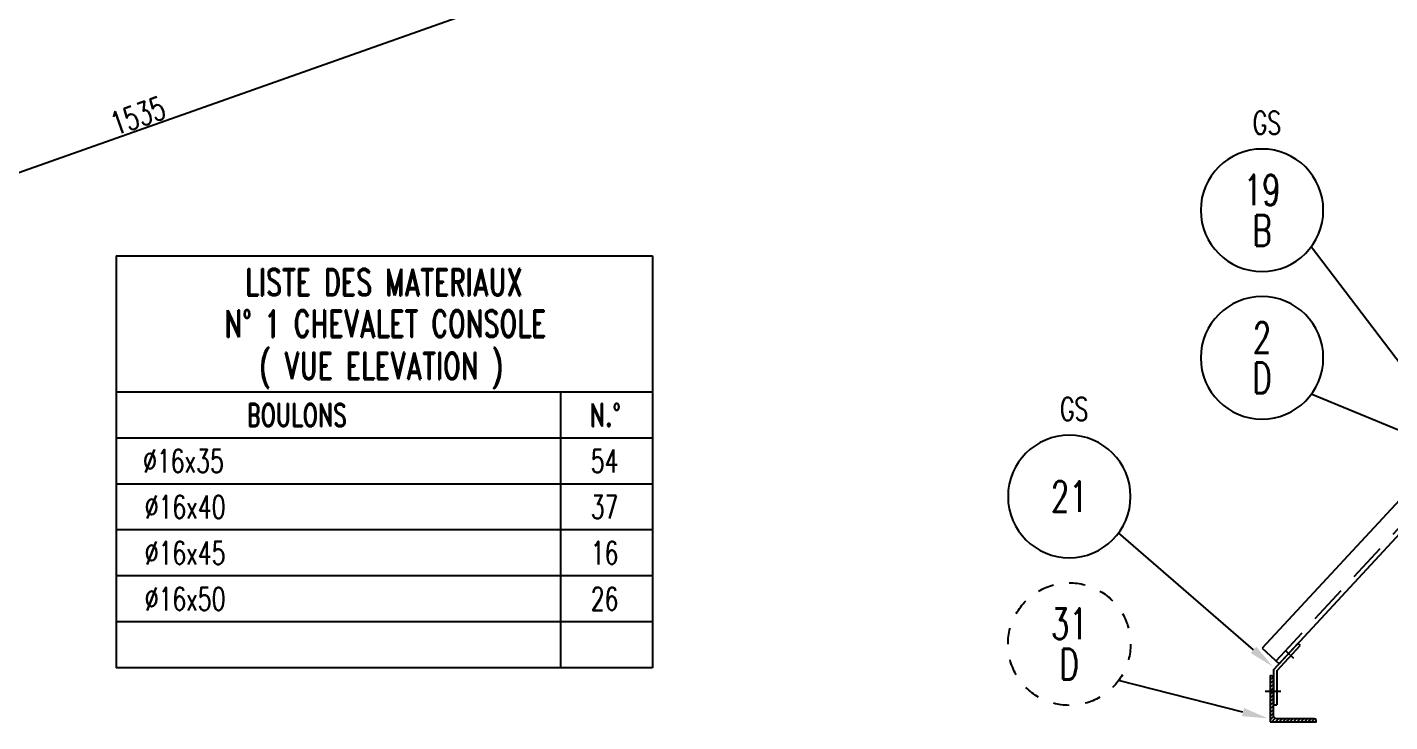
# Model space of a CAD drawing. Header units: feet. Extents: x 261 to 12426, y 75 to 8685.
# Drawn here: x 8340 to 11007, y 3029 to 4389 of the extents above; entities that cross this region are included whole.
import ezdxf
from ezdxf.enums import TextEntityAlignment as Align

# ---------------------------------------------------------------- set-up
doc = ezdxf.new("R2010")
doc.units = ezdxf.units.FT
doc.header["$LTSCALE"] = 150
doc.header["$MEASUREMENT"] = 0
doc.linetypes.add('DASHED', pattern=[0.75, 0.5, -0.25])
doc.layers.get('0').update_dxf_attribs({"linetype": 'CONTINUOUS'})
for name, color, linetype in [('BOLLINI_1', 7, 'CONTINUOUS'), ('BOLLINI_5', 7, 'CONTINUOUS'), ('LINEA_ANG', 2, 'CONTINUOUS'), ('LM', 7, 'CONTINUOUS'), ('LP', 1, 'CONTINUOUS'), ('LS', 7, 'CONTINUOUS'), ('QT_MPR', 7, 'CONTINUOUS'), ('TESTI_A_P', 7, 'CONTINUOUS'), ('TRAT-Y', 7, 'DASHED')]:
    doc.layers.add(name, color=color, linetype=linetype)
doc.styles.add('RD', font='ROMAND8.SHX', dxfattribs={"width": 0.7})
doc.styles.add('RQL', font='ROMANS8.SHX', dxfattribs={"width": 0.7})
doc.styles.add('RS', font='ROMANS8.shx', dxfattribs={"width": 0.7})
doc.dimstyles.new('TRATTO', dxfattribs={"dimscale": 0, "dimtxt": 45, "dimasz": 30, "dimexe": 0, "dimexo": 0.06, "dimgap": 5, "dimtad": 1, "dimzin": 0, "dimdsep": 46, "dimtxsty": 'RS', "dimblk1": 'OBLIQUE', "dimblk2": 'OBLIQUE', "dimsah": 1, "dimcen": 0.09, "dimclrd": 2, "dimclre": 2, "dimclrt": 7, "dimadec": 0, "dimazin": 0, "dimtfac": 1, "dimtix": 1, "dimtmove": 2, "dimatfit": 3, "dimfxl": 1, "dimtolj": 1, "dimtzin": 0, "dimarcsym": 0})

# ---------------------------------------------------------------- blocks, each defined once
blk = doc.blocks.new('_OBLIQUE')
at = {"color": 0, "linetype": 'ByBlock'}
blk.add_line((-0.5, -0.5), (0.5, 0.5), dxfattribs=at)
blk = doc.blocks.new('*D93')
at = {"layer": 'QT_MPR', "color": 2, "lineweight": -2, "transparency": 16777216}
for p, q in [((9065.6, 5067.5), (9286.3, 4445.5)), ((7623.7, 4555.9), (7844.4, 3933.9)), ((9286.3, 4445.5), (7844.4, 3933.9))]:
    blk.add_line(p, q, dxfattribs=at)
at = {"layer": 'QT_MPR', "color": 2, "lineweight": -2, "transparency": 16777216, "xscale": 30, "yscale": 30, "zscale": 30}
for p, rotation in [((9286.3, 4445.5), 19.53510087923164), ((7844.4, 3933.9), 199.5351008792316)]:
    blk.add_blockref('_OBLIQUE', p, dxfattribs=dict(at, rotation=rotation))
at = {"layer": 'QT_MPR', "color": 7, "transparency": 16777216, "insert": (8556.1, 4215.6), "char_height": 45, "attachment_point": 5, "rotation": 19.5351, "style": 'RS'}
blk.add_mtext('\\A1;1535', dxfattribs=at)
blk = doc.blocks.new('xxx')
blk.add_circle((0, 0), 8)
at = {"color": 3, "style": 'RQL', "width": 0.7}
blk.add_attdef('POS', text='', height=4, dxfattribs=at).set_placement((0, 0), align=Align.MIDDLE)
at = {"style": 'RQL', "width": 0.7, "flags": 1}
for tag, p in [('POS1', (-0.39, -5.42)), ('TIPO', (-0.39, -8.66))]:
    blk.add_attdef(tag, p, '', height=2, dxfattribs=at)
blk = doc.blocks.new('YYY')
blk.add_circle((0, 0), 8)
at = {"color": 3, "style": 'RQL', "width": 0.7}
for tag, p in [('POS3', (0, 0.65)), ('POS2', (0, -4.63))]:
    blk.add_attdef(tag, text='', height=4, dxfattribs=at).set_placement(p, align=Align.CENTER)
at = {"style": 'RQL', "width": 0.7, "flags": 1}
blk.add_attdef('TIPO', text='', height=3, dxfattribs=at).set_placement((0, 0), align=Align.MIDDLE_CENTER)
blk = doc.blocks.new('www')
at = {"linetype": 'Continuous'}
for start, end in [(90, 105), (60, 75), (120, 135), (30, 45), (150, 165), (0, 15), (180, 195), (330, 345), (210, 225), (240, 255), (300, 315), (270, 285)]:
    blk.add_arc((0, 0), 8, start, end, dxfattribs=at)
at = {"color": 3, "style": 'RQL', "width": 0.7}
for tag, p in [('POS3', (0, 0.65)), ('POS2', (0, -4.63))]:
    blk.add_attdef(tag, text='', height=4, dxfattribs=at).set_placement(p, align=Align.CENTER)
at = {"style": 'RQL', "width": 0.7, "flags": 1}
blk.add_attdef('TIPO', text='', height=3, dxfattribs=at).set_placement((0, 0), align=Align.MIDDLE_CENTER)

msp = doc.modelspace()

# ---------------------------------------------------------------- hatches: boundary and pattern name
at = {"layer": 'LS'}
h = msp.add_hatch(dxfattribs=at)
h.set_pattern_fill('_U', color=6, scale=5, angle=45, style=0, pattern_type=0)
h.set_pattern_definition([(45, (-132493.114, -50975.381), (-3.5355339, 3.5355339), [])])
edge = h.paths.add_edge_path()
edge.add_line((10773.142, 3028.784), (10863.142, 3028.784))
edge.add_line((10863.142, 3028.784), (10863.142, 3031.284))
edge.add_arc((10859.642, 3031.284), 3.5, 0, 90)
edge.add_line((10859.642, 3034.784), (10786.142, 3034.784))
edge.add_arc((10786.142, 3041.784), 7, 180, 270, ccw=False)
edge.add_line((10779.142, 3041.784), (10779.142, 3115.284))
edge.add_arc((10775.642, 3115.284), 3.5, 0, 90)
edge.add_line((10775.642, 3118.784), (10773.142, 3118.784))
edge.add_line((10773.142, 3118.784), (10773.142, 3028.784))

# ---------------------------------------------------------------- linework, layer by layer
at = {"layer": 'LINEA_ANG'}
for p, q in [((11087.009, 3528.889), (10757.546, 3172.968)), ((10790.57, 3142.4), (11120.033, 3498.32)), ((10757.546, 3172.968), (10790.57, 3142.4))]:
    msp.add_line(p, q, dxfattribs=at)
at = {"layer": 'LP', "color": 3}
for p, q in [((8513.865, 3941.378), (8513.865, 3134.428)), ((8513.865, 3941.378), (9563.865, 3941.378)), ((9563.865, 3941.378), (9563.865, 3134.428)), ((9563.865, 3674.378), (8513.865, 3674.378)), ((9563.865, 3584.391), (8513.865, 3584.391))]:
    msp.add_line(p, q, dxfattribs=at)
at = {"layer": 'LS', "color": 3}
for p, q in [((9383.662, 3674.378), (9383.662, 3134.428)), ((9383.662, 3674.378), (9383.662, 3134.428)), ((9563.865, 3134.428), (8513.865, 3134.428)), ((9563.865, 3134.428), (8513.865, 3134.428))]:
    msp.add_line(p, q, dxfattribs=at)
at = {"layer": 'LS', "color": 6}
for p, q in [((9563.865, 3494.403), (8513.865, 3494.403)), ((9563.865, 3404.403), (8513.865, 3404.403)), ((9563.865, 3404.403), (8513.865, 3404.403)), ((9563.865, 3314.416), (8513.865, 3314.416)), ((9563.865, 3224.416), (8513.865, 3224.416)), ((10780.142, 3131.134), (10827.252, 3182.028)), ((10786.142, 3128.784), (10831.656, 3177.952)), ((10827.252, 3182.028), (10831.656, 3177.952)), ((10819.408, 3152.497), (10803.908, 3166.845)), ((10780.142, 3061.784), (10780.142, 3131.134)), ((10786.142, 3128.784), (10786.142, 3061.784)), ((10762.956, 3088.784), (10793.592, 3088.784)), ((10780.142, 3061.784), (10786.142, 3061.784))]:
    msp.add_line(p, q, dxfattribs=at)
for points in [[(11107.255, 3625.469), (10853.388, 3959.069)], [(11024.233, 3600.009), (10853.388, 3670.08)], [(10740.224, 3169.644), (10476.067, 3398.509)], [(10719.705, 3047.761), (10476.067, 3109.52)]]:
    msp.add_lwpolyline(points, dxfattribs=at)
msp.add_lwpolyline([(10773.142, 3028.784), (10863.142, 3028.784), (10863.142, 3031.284, 0.41421356), (10859.642, 3034.784), (10786.142, 3034.784, -0.41421356), (10779.142, 3041.784), (10779.142, 3115.284, 0.41421356), (10775.642, 3118.784), (10773.142, 3118.784)], format="xyb", close=True, dxfattribs=at)
for points in [[(10745.681, 3175.943), (10778.014, 3136.904), (10734.767, 3163.346)], [(10721.753, 3055.839), (10768.173, 3035.475), (10717.658, 3039.683)]]:
    msp.add_solid(points, dxfattribs=at)
at = {"layer": 'TRAT-Y'}
msp.add_line((10784.332, 3148.174), (11113.795, 3504.094), dxfattribs=at)

# ---------------------------------------------------------------- block references
at = {"layer": 'BOLLINI_1'}
ref = msp.add_blockref('xxx', (10379.645, 3469.921), dxfattribs=dict(at, xscale=-14.99850000000172, yscale=14.99850000000172, zscale=14.99850000000172))
ref.add_attrib('POS', '21', dxfattribs={"layer": '0', "color": 3, "height": 59.994, "style": 'RQL', "width": 0.7}).set_placement((10379.645, 3469.921), align=Align.MIDDLE)
at = {"layer": 'BOLLINI_5'}
ref = msp.add_blockref('YYY', (10756.965, 4030.481), dxfattribs=dict(at, xscale=-14.99978124361964, yscale=14.99978124357598, zscale=14.99978124359379))
ref.add_attrib('POS3', '19', dxfattribs={"layer": '0', "color": 3, "height": 59.9991, "style": 'RQL', "width": 0.7}).set_placement((10756.965, 4040.186), align=Align.CENTER)
ref.add_attrib('POS2', 'B', dxfattribs={"layer": '0', "color": 3, "height": 59.999, "style": 'RQL', "width": 0.7}).set_placement((10756.965, 3961.026), align=Align.CENTER)
ref = msp.add_blockref('YYY', (10756.965, 3741.492), dxfattribs=dict(at, xscale=-14.99978124361964, yscale=14.99978124357598, zscale=14.99978124359379))
ref.add_attrib('POS3', '2', dxfattribs={"layer": '0', "color": 3, "height": 59.999, "style": 'RQL', "width": 0.7}).set_placement((10756.965, 3751.197), align=Align.CENTER)
ref.add_attrib('POS2', 'D', dxfattribs={"layer": '0', "color": 3, "height": 59.999, "style": 'RQL', "width": 0.7}).set_placement((10756.965, 3672.037), align=Align.CENTER)
at = {"layer": 'LS', "color": 6}
ref = msp.add_blockref('www', (10379.645, 3180.932), dxfattribs=dict(at, xscale=-14.99999999999998, yscale=14.99999999999998, zscale=14.99999999999998))
ref.add_attrib('POS3', '31', dxfattribs={"layer": '0', "color": 3, "height": 60, "style": 'RQL', "width": 0.7}).set_placement((10379.645, 3190.637), align=Align.CENTER)
ref.add_attrib('POS2', 'D', dxfattribs={"layer": '0', "color": 3, "height": 60, "style": 'RQL', "width": 0.7}).set_placement((10379.645, 3111.476), align=Align.CENTER)

# ---------------------------------------------------------------- texts
at = {"layer": 'LM', "style": 'RD', "width": 0.7}
for s, p in [('LISTE DES MATERIAUX', (9037.597, 3889.564)), ('N%%D 1 CHEVALET CONSOLE', (9040.533, 3808.563)), ('( VUE ELEVATION )', (9032.455, 3721.968))]:
    msp.add_text(s, height=52.49475, dxfattribs=at).set_placement(p, align=Align.MIDDLE)
at = {"layer": 'LM', "char_height": 44.9937, "style": 'RD'}
for s, insert, attachment_point in [('BOULONS', (8769.65, 3629.384), 4), ('N.°', (9501.624, 3629.384), 6)]:
    msp.add_mtext(s, dxfattribs=dict(at, insert=insert, attachment_point=attachment_point))
at = {"layer": 'LS', "color": 7, "style": 'RS', "width": 0.7}
for s, p in [('∅16x35', (8566.495, 3516.87)), ('∅16x40', (8569.653, 3426.925)), ('∅16x45', (8569.653, 3336.925)), ('∅16x50', (8569.653, 3246.925))]:
    msp.add_text(s, height=44.9937, dxfattribs=at).set_placement(p)
for s, p in [('54', (9496.907, 3516.913)), ('37', (9496.907, 3426.925)), ('16', (9496.907, 3336.925)), ('26', (9496.907, 3246.925))]:
    msp.add_text(s, height=44.9937, dxfattribs=at).set_placement(p, align=Align.RIGHT)
at = {"layer": 'TESTI_A_P', "style": 'RS', "width": 0.7}
for p in [(10738.902, 4179.327), (10361.582, 3618.767)]:
    msp.add_text('GS', height=45, dxfattribs=at).set_placement(p)

# ---------------------------------------------------------------- dimensions: what is measured, and where the dimension line sits
at = {"layer": 'QT_MPR'}
dim = msp.add_linear_dim(base=(7844.352, 3933.922), p1=(9065.587, 5067.538), p2=(7623.658, 4555.93), angle=19.535101, text='1535', dimstyle='TRATTO', override={"dimscale": 1}, dxfattribs=at)
dim.commit()
dim.dimension.update_dxf_attribs({"geometry": '*D93', "text_midpoint": (8556.121, 4215.643), "dimtype": 160})

doc.saveas('drawing.dxf')
